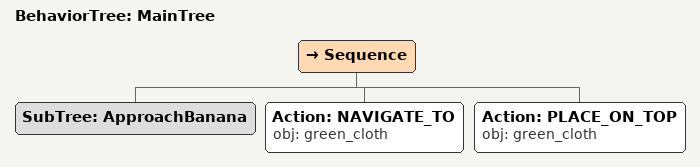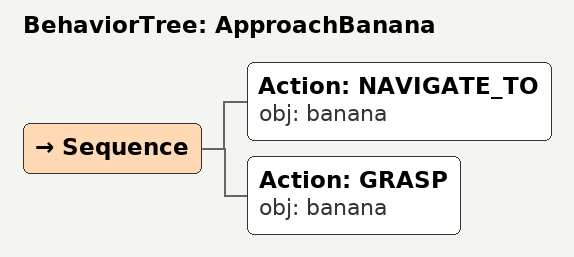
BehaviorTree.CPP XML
<root main_tree_to_execute="MainTree">
  <BehaviorTree ID="MainTree">
    <Sequence>
      <!-- Execute subtree ApproachBanana -->
      <SubTree ID="ApproachBanana" />
      <!-- Navigate to green_cloth -->
      <Action ID="NAVIGATE_TO" obj="green_cloth" />
      <!-- Place on green_cloth -->
      <Action ID="PLACE_ON_TOP" obj="green_cloth" />
    </Sequence>
  </BehaviorTree>
  <!-- Subtree definition ApproachBanana -->
  <BehaviorTree ID="ApproachBanana">
    <Sequence>
      <!-- Navigate to banana -->
      <Action ID="NAVIGATE_TO" obj="banana" />
      <!-- Grasp banana -->
      <Action ID="GRASP" obj="banana" />
    </Sequence>
  </BehaviorTree>
</root>
